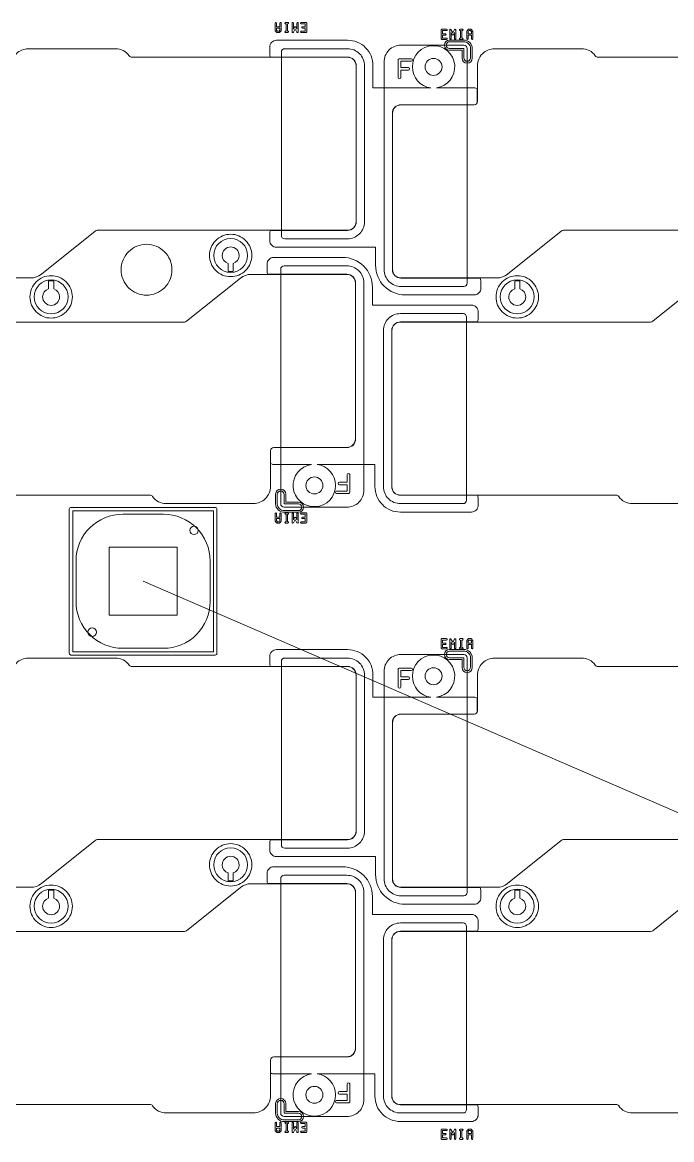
# Model space of a CAD drawing. Extents: x 2541 to 3941, y 2348 to 3338.
# Drawn here: x 2830.5 to 2868.8, y 2979.6 to 3045.4 of the extents above; entities that cross this region are included whole.
import ezdxf

# ---------------------------------------------------------------- set-up
doc = ezdxf.new("R2010")
doc.units = 0
doc.layers.get('0').update_dxf_attribs({"lineweight": 0})
doc.layers.add('EMI-T', color=6, linetype='Continuous', lineweight=0)
doc.layers.add('備註', color=1, linetype='Continuous', lineweight=0)

msp = doc.modelspace()

# ---------------------------------------------------------------- linework, layer by layer
for p, q in [((2846.10814, 3044.83094), (2846.03861, 3044.83094)), ((2856.3953, 3044.4217), (2856.32577, 3044.4217)), ((2846.10814, 3015.92094), (2846.03861, 3015.92094)), ((2835.64613, 3010.49044), (2835.64613, 3014.49044)), ((2835.64613, 3014.49044), (2839.64613, 3014.49044)), ((2839.64613, 3014.49044), (2839.64613, 3010.49044)), ((2839.64613, 3010.49044), (2835.64613, 3010.49044)), ((2856.3953, 3008.5117), (2856.32577, 3008.5117)), ((2846.10814, 2980.01094), (2846.03861, 2980.01094)), ((2856.3953, 2979.6017), (2856.32577, 2979.6017))]:
    msp.add_line(p, q)
at = {"linetype": 'Continuous'}
for points in [[(2845.42907, 3044.95704), (2845.42907, 3045.12922), (2845.42907, 3045.3875, -1), (2845.50907, 3045.3875), (2845.50907, 3045.16922), (2845.70722, 3045.16922), (2845.70722, 3045.3875, -1), (2845.78722, 3045.3875), (2845.78722, 3045.12922)], [(2846.03861, 3044.83094, -1), (2846.03861, 3044.91094), (2846.06814, 3044.91094), (2846.06814, 3045.3475), (2846.03861, 3045.3475, -1), (2846.03861, 3045.4275), (2846.10814, 3045.4275), (2846.17768, 3045.4275, -1), (2846.17768, 3045.3475), (2846.14814, 3045.3475), (2846.14814, 3044.91094), (2846.17768, 3044.91094, -1), (2846.17768, 3044.83094), (2846.10814, 3044.83094)], [(2846.42907, 3044.87129), (2846.42907, 3045.3875, -1), (2846.50907, 3045.3875), (2846.50907, 3045.0296)], [(2846.70722, 3045.0296), (2846.70722, 3045.3875, -1), (2846.78722, 3045.3875), (2846.78722, 3044.87129, -0.782664), (2846.712, 3044.85198), (2846.60814, 3045.04485)], [(2846.96907, 3044.83094, -1), (2846.96907, 3044.91094), (2847.20722, 3044.91094), (2847.20722, 3045.08922), (2847.03861, 3045.08922, -1), (2847.03861, 3045.16922), (2847.20722, 3045.16922), (2847.20722, 3045.3475), (2846.96907, 3045.3475, -1), (2846.96907, 3045.4275), (2847.24722, 3045.4275, -0.414265), (2847.28722, 3045.3875), (2847.28722, 3045.12922)], [(2845.78722, 3045.12922), (2845.78722, 3044.95704, -0.173189), (2845.77818, 3044.93172), (2845.70895, 3044.846, -0.228301), (2845.67768, 3044.83094), (2845.53861, 3044.83094, -0.228253), (2845.50734, 3044.846), (2845.43811, 3044.93172, -0.173127), (2845.42907, 3044.95704)], [(2846.60814, 3045.04485), (2846.50429, 3044.85198, -0.782665), (2846.42907, 3044.87129)], [(2846.50907, 3045.0296), (2846.57292, 3045.14819, -0.597324), (2846.64336, 3045.14819), (2846.70722, 3045.0296)], [(2847.28722, 3045.12922), (2847.28722, 3044.87094, -0.414265), (2847.24722, 3044.83094), (2846.96907, 3044.83094)], [(2855.71623, 3044.4617), (2855.71623, 3044.97791, -0.782664), (2855.79145, 3044.99722), (2855.8953, 3044.80435)], [(2855.79623, 3044.81959), (2855.79623, 3044.4617, -1), (2855.71623, 3044.4617)], [(2855.99438, 3044.81959), (2855.93052, 3044.70101, -0.597324), (2855.86008, 3044.70101), (2855.79623, 3044.81959)], [(2855.8953, 3044.80435), (2855.99916, 3044.99722, -0.782665), (2856.07438, 3044.97791), (2856.07438, 3044.4617, -1), (2855.99438, 3044.4617), (2855.99438, 3044.81959)], [(2856.32577, 3044.4217, -1), (2856.32577, 3044.5017), (2856.3553, 3044.5017), (2856.3553, 3044.93825), (2856.32577, 3044.93825, -1), (2856.32577, 3045.01825), (2856.3953, 3045.01825), (2856.46484, 3045.01825, -1), (2856.46484, 3044.93825), (2856.4353, 3044.93825), (2856.4353, 3044.5017), (2856.46484, 3044.5017, -1), (2856.46484, 3044.4217), (2856.3953, 3044.4217)], [(2856.71623, 3044.4617), (2856.71623, 3044.71997), (2856.71623, 3044.89216, -0.173189), (2856.72527, 3044.91748), (2856.7945, 3045.0032, -0.228301), (2856.82577, 3045.01825), (2856.96484, 3045.01825, -0.228253), (2856.99611, 3045.0032), (2857.06534, 3044.91748, -0.173127), (2857.07438, 3044.89216), (2857.07438, 3044.71997)], [(2857.07438, 3044.71997), (2857.07438, 3044.4617, -1), (2856.99438, 3044.4617), (2856.99438, 3044.67997), (2856.79623, 3044.67997), (2856.79623, 3044.4617, -1), (2856.71623, 3044.4617)], [(2845.1103, 3032.5746), (2845.1103, 3032.9746, -0.124386), (2845.15831, 3033.1646), (2849.6952, 3033.1646, 0.414365), (2850.20507, 3033.67473), (2850.20507, 3042.8746, 0.414366), (2849.6952, 3043.38473), (2845.15831, 3043.38473, -0.124392), (2845.1103, 3043.57473), (2845.1103, 3043.97473, -0.414218), (2845.5103, 3044.37473), (2849.6952, 3044.37473, -0.414364), (2851.19507, 3042.87409), (2851.19507, 3041.56473), (2854.6003, 3041.56473)], [(2853.51437, 3042.80391, -2.205962), (2854.92845, 3041.56473), (2857.15218, 3041.56473, -0.124388), (2857.34218, 3041.51672), (2857.34218, 3040.76473, -0.414224), (2857.15218, 3040.57473), (2852.8452, 3040.57473, 0.414218), (2852.33508, 3040.0646), (2852.33508, 3030.86472, 0.414217), (2852.8452, 3030.3546), (2857.50418, 3030.3546, -0.124388), (2857.55218, 3030.1646), (2857.55218, 3029.7646, -0.414218), (2857.15218, 3029.3646), (2853.09508, 3029.3646, -0.414215), (2851.34508, 3031.1146), (2851.34508, 3032.1746), (2845.5103, 3032.1746, -0.414218), (2845.1103, 3032.5746)], [(2844.95127, 3030.7746), (2844.95127, 3031.1746, -0.414218), (2845.35127, 3031.5746), (2849.40837, 3031.5746, -0.414215), (2851.15837, 3029.8246), (2851.15837, 3028.7646), (2856.99314, 3028.7646, -0.414218), (2857.39314, 3028.3646), (2857.39314, 3027.9646, -0.124388), (2857.34514, 3027.7746), (2852.80825, 3027.7746, 0.414365), (2852.29838, 3027.26447), (2852.29838, 3018.0646, 0.414366), (2852.80825, 3017.55446), (2857.34514, 3017.55446, -0.124388), (2857.39314, 3017.36446), (2857.39314, 3016.96446, -0.414218), (2856.99314, 3016.56446), (2852.80825, 3016.56446, -0.414364), (2851.30838, 3018.0651), (2851.30838, 3019.37447), (2847.90315, 3019.37447)], [(2848.98907, 3018.13528, -2.205962), (2847.575, 3019.37447), (2845.35127, 3019.37447, -0.124386), (2845.16127, 3019.42247), (2845.16127, 3020.17447, -0.414224), (2845.35127, 3020.36447), (2849.65824, 3020.36447, 0.414218), (2850.16837, 3020.87459), (2850.16837, 3030.07447, 0.414217), (2849.65824, 3030.5846), (2844.99927, 3030.5846, -0.124392), (2844.95127, 3030.7746)], [(2849.05075, 3017.6558, -1), (2849.05075, 3017.8058), (2849.67112, 3017.8058), (2849.67112, 3018.17732), (2849.2246, 3018.17732, -1), (2849.2246, 3018.32732), (2849.67112, 3018.32732), (2849.67112, 3018.77385, -1), (2849.82112, 3018.77385), (2849.82112, 3018.25232)], [(2849.82112, 3018.25232), (2849.82112, 3017.7308, -0.414241), (2849.74612, 3017.6558), (2849.05075, 3017.6558)], [(2845.42907, 3016.04704), (2845.42907, 3016.21922), (2845.42907, 3016.4775, -1), (2845.50907, 3016.4775), (2845.50907, 3016.25922), (2845.70722, 3016.25922), (2845.70722, 3016.4775, -1), (2845.78722, 3016.4775), (2845.78722, 3016.21922)], [(2846.03861, 3015.92094, -1), (2846.03861, 3016.00094), (2846.06814, 3016.00094), (2846.06814, 3016.4375), (2846.03861, 3016.4375, -1), (2846.03861, 3016.5175), (2846.10814, 3016.5175), (2846.17768, 3016.5175, -1), (2846.17768, 3016.4375), (2846.14814, 3016.4375), (2846.14814, 3016.00094), (2846.17768, 3016.00094, -1), (2846.17768, 3015.92094), (2846.10814, 3015.92094)], [(2846.42907, 3015.96129), (2846.42907, 3016.4775, -1), (2846.50907, 3016.4775), (2846.50907, 3016.1196)], [(2846.70722, 3016.1196), (2846.70722, 3016.4775, -1), (2846.78722, 3016.4775), (2846.78722, 3015.96129, -0.782664), (2846.712, 3015.94198), (2846.60814, 3016.13485)], [(2846.96907, 3015.92094, -1), (2846.96907, 3016.00094), (2847.20722, 3016.00094), (2847.20722, 3016.17922), (2847.03861, 3016.17922, -1), (2847.03861, 3016.25922), (2847.20722, 3016.25922), (2847.20722, 3016.4375), (2846.96907, 3016.4375, -1), (2846.96907, 3016.5175), (2847.24722, 3016.5175, -0.414265), (2847.28722, 3016.4775), (2847.28722, 3016.21922)], [(2845.78722, 3016.21922), (2845.78722, 3016.04704, -0.173189), (2845.77818, 3016.02172), (2845.70895, 3015.936, -0.228301), (2845.67768, 3015.92094), (2845.53861, 3015.92094, -0.228253), (2845.50734, 3015.936), (2845.43811, 3016.02172, -0.173127), (2845.42907, 3016.04704)], [(2846.60814, 3016.13485), (2846.50429, 3015.94198, -0.782665), (2846.42907, 3015.96129)], [(2846.50907, 3016.1196), (2846.57292, 3016.23819, -0.597324), (2846.64336, 3016.23819), (2846.70722, 3016.1196)], [(2847.28722, 3016.21922), (2847.28722, 3015.96094, -0.414265), (2847.24722, 3015.92094), (2846.96907, 3015.92094)], [(2855.71623, 3008.5517), (2855.71623, 3009.06791, -0.782664), (2855.79145, 3009.08722), (2855.8953, 3008.89435)], [(2855.8953, 3008.89435), (2855.99916, 3009.08722, -0.782665), (2856.07438, 3009.06791), (2856.07438, 3008.5517, -1), (2855.99438, 3008.5517), (2855.99438, 3008.90959)], [(2856.32577, 3008.5117, -1), (2856.32577, 3008.5917), (2856.3553, 3008.5917), (2856.3553, 3009.02825), (2856.32577, 3009.02825, -1), (2856.32577, 3009.10825), (2856.3953, 3009.10825), (2856.46484, 3009.10825, -1), (2856.46484, 3009.02825), (2856.4353, 3009.02825), (2856.4353, 3008.5917), (2856.46484, 3008.5917, -1), (2856.46484, 3008.5117), (2856.3953, 3008.5117)], [(2856.71623, 3008.5517), (2856.71623, 3008.80997), (2856.71623, 3008.98216, -0.173189), (2856.72527, 3009.00748), (2856.7945, 3009.0932, -0.228301), (2856.82577, 3009.10825), (2856.96484, 3009.10825, -0.228253), (2856.99611, 3009.0932), (2857.06534, 3009.00748, -0.173127), (2857.07438, 3008.98216), (2857.07438, 3008.80997)], [(2845.1103, 2996.6646), (2845.1103, 2997.0646, -0.124386), (2845.15831, 2997.2546), (2849.6952, 2997.2546, 0.414365), (2850.20507, 2997.76473), (2850.20507, 3006.9646, 0.414366), (2849.6952, 3007.47473), (2845.15831, 3007.47473, -0.124392), (2845.1103, 3007.66473), (2845.1103, 3008.06473, -0.414218), (2845.5103, 3008.46473), (2849.6952, 3008.46473, -0.414364), (2851.19507, 3006.96409), (2851.19507, 3005.65473), (2854.6003, 3005.65473)], [(2855.79623, 3008.90959), (2855.79623, 3008.5517, -1), (2855.71623, 3008.5517)], [(2855.99438, 3008.90959), (2855.93052, 3008.79101, -0.597324), (2855.86008, 3008.79101), (2855.79623, 3008.90959)], [(2857.07438, 3008.80997), (2857.07438, 3008.5517, -1), (2856.99438, 3008.5517), (2856.99438, 3008.76997), (2856.79623, 3008.76997), (2856.79623, 3008.5517, -1), (2856.71623, 3008.5517)], [(2853.51437, 3006.89391, -2.205962), (2854.92845, 3005.65473), (2857.15218, 3005.65473, -0.124388), (2857.34218, 3005.60672), (2857.34218, 3004.85473, -0.414224), (2857.15218, 3004.66473), (2852.8452, 3004.66473, 0.414218), (2852.33508, 3004.1546), (2852.33508, 2994.95472, 0.414217), (2852.8452, 2994.4446), (2857.50418, 2994.4446, -0.124388), (2857.55218, 2994.2546), (2857.55218, 2993.8546, -0.414218), (2857.15218, 2993.4546), (2853.09508, 2993.4546, -0.414215), (2851.34508, 2995.2046), (2851.34508, 2996.2646), (2845.5103, 2996.2646, -0.414218), (2845.1103, 2996.6646)], [(2844.95127, 2994.8646), (2844.95127, 2995.2646, -0.414218), (2845.35127, 2995.6646), (2849.40837, 2995.6646, -0.414215), (2851.15837, 2993.9146), (2851.15837, 2992.8546), (2856.99314, 2992.8546, -0.414218), (2857.39314, 2992.4546), (2857.39314, 2992.0546, -0.124388), (2857.34514, 2991.8646), (2852.80825, 2991.8646, 0.414365), (2852.29838, 2991.35447), (2852.29838, 2982.1546, 0.414366), (2852.80825, 2981.64446), (2857.34514, 2981.64446, -0.124388), (2857.39314, 2981.45446), (2857.39314, 2981.05446, -0.414218), (2856.99314, 2980.65446), (2852.80825, 2980.65446, -0.414364), (2851.30838, 2982.1551), (2851.30838, 2983.46447), (2847.90315, 2983.46447)], [(2848.98907, 2982.22528, -2.205962), (2847.575, 2983.46447), (2845.35127, 2983.46447, -0.124386), (2845.16127, 2983.51247), (2845.16127, 2984.26447, -0.414224), (2845.35127, 2984.45447), (2849.65824, 2984.45447, 0.414218), (2850.16837, 2984.96459), (2850.16837, 2994.16447, 0.414217), (2849.65824, 2994.6746), (2844.99927, 2994.6746, -0.124392), (2844.95127, 2994.8646)], [(2849.05075, 2981.7458, -1), (2849.05075, 2981.8958), (2849.67112, 2981.8958), (2849.67112, 2982.26732), (2849.2246, 2982.26732, -1), (2849.2246, 2982.41732), (2849.67112, 2982.41732), (2849.67112, 2982.86385, -1), (2849.82112, 2982.86385), (2849.82112, 2982.34232)], [(2849.82112, 2982.34232), (2849.82112, 2981.8208, -0.414241), (2849.74612, 2981.7458), (2849.05075, 2981.7458)], [(2845.42907, 2980.13704), (2845.42907, 2980.30922), (2845.42907, 2980.5675, -1), (2845.50907, 2980.5675), (2845.50907, 2980.34922), (2845.70722, 2980.34922), (2845.70722, 2980.5675, -1), (2845.78722, 2980.5675), (2845.78722, 2980.30922)], [(2845.78722, 2980.30922), (2845.78722, 2980.13704, -0.173189), (2845.77818, 2980.11172), (2845.70895, 2980.026, -0.228301), (2845.67768, 2980.01094), (2845.53861, 2980.01094, -0.228253), (2845.50734, 2980.026), (2845.43811, 2980.11172, -0.173127), (2845.42907, 2980.13704)], [(2846.03861, 2980.01094, -1), (2846.03861, 2980.09094), (2846.06814, 2980.09094), (2846.06814, 2980.5275), (2846.03861, 2980.5275, -1), (2846.03861, 2980.6075), (2846.10814, 2980.6075), (2846.17768, 2980.6075, -1), (2846.17768, 2980.5275), (2846.14814, 2980.5275), (2846.14814, 2980.09094), (2846.17768, 2980.09094, -1), (2846.17768, 2980.01094), (2846.10814, 2980.01094)], [(2846.42907, 2980.05129), (2846.42907, 2980.5675, -1), (2846.50907, 2980.5675), (2846.50907, 2980.2096)], [(2846.60814, 2980.22485), (2846.50429, 2980.03198, -0.782665), (2846.42907, 2980.05129)], [(2846.50907, 2980.2096), (2846.57292, 2980.32819, -0.597324), (2846.64336, 2980.32819), (2846.70722, 2980.2096)], [(2846.70722, 2980.2096), (2846.70722, 2980.5675, -1), (2846.78722, 2980.5675), (2846.78722, 2980.05129, -0.782664), (2846.712, 2980.03198), (2846.60814, 2980.22485)], [(2846.96907, 2980.01094, -1), (2846.96907, 2980.09094), (2847.20722, 2980.09094), (2847.20722, 2980.26922), (2847.03861, 2980.26922, -1), (2847.03861, 2980.34922), (2847.20722, 2980.34922), (2847.20722, 2980.5275), (2846.96907, 2980.5275, -1), (2846.96907, 2980.6075), (2847.24722, 2980.6075, -0.414265), (2847.28722, 2980.5675), (2847.28722, 2980.30922)], [(2847.28722, 2980.30922), (2847.28722, 2980.05094, -0.414265), (2847.24722, 2980.01094), (2846.96907, 2980.01094)], [(2855.71623, 2979.6417), (2855.71623, 2980.15791, -0.782664), (2855.79145, 2980.17722), (2855.8953, 2979.98435)], [(2855.8953, 2979.98435), (2855.99916, 2980.17722, -0.782665), (2856.07438, 2980.15791), (2856.07438, 2979.6417, -1), (2855.99438, 2979.6417), (2855.99438, 2979.99959)], [(2856.32577, 2979.6017, -1), (2856.32577, 2979.6817), (2856.3553, 2979.6817), (2856.3553, 2980.11825), (2856.32577, 2980.11825, -1), (2856.32577, 2980.19825), (2856.3953, 2980.19825), (2856.46484, 2980.19825, -1), (2856.46484, 2980.11825), (2856.4353, 2980.11825), (2856.4353, 2979.6817), (2856.46484, 2979.6817, -1), (2856.46484, 2979.6017), (2856.3953, 2979.6017)], [(2856.71623, 2979.6417), (2856.71623, 2979.89997), (2856.71623, 2980.07216, -0.173189), (2856.72527, 2980.09748), (2856.7945, 2980.1832, -0.228301), (2856.82577, 2980.19825), (2856.96484, 2980.19825, -0.228253), (2856.99611, 2980.1832), (2857.06534, 2980.09748, -0.173127), (2857.07438, 2980.07216), (2857.07438, 2979.89997)], [(2855.79623, 2979.99959), (2855.79623, 2979.6417, -1), (2855.71623, 2979.6417)], [(2855.99438, 2979.99959), (2855.93052, 2979.88101, -0.597324), (2855.86008, 2979.88101), (2855.79623, 2979.99959)], [(2857.07438, 2979.89997), (2857.07438, 2979.6417, -1), (2856.99438, 2979.6417), (2856.99438, 2979.85997), (2856.79623, 2979.85997), (2856.79623, 2979.6417, -1), (2856.71623, 2979.6417)]]:
    msp.add_lwpolyline(points, format="xyb", dxfattribs=at)
for points in [[(2845.50907, 3044.97117), (2845.55772, 3044.91094), (2845.65857, 3044.91094), (2845.70722, 3044.97117), (2845.70722, 3045.08922), (2845.50907, 3045.08922)], [(2856.79623, 3044.75997), (2856.99438, 3044.75997), (2856.99438, 3044.87802), (2856.94573, 3044.93825), (2856.84488, 3044.93825), (2856.79623, 3044.87802)], [(2833.49613, 3008.34044), (2841.79613, 3008.34044), (2841.79613, 3016.64044), (2833.49613, 3016.64044)], [(2845.50907, 3016.06117), (2845.55772, 3016.00094), (2845.65857, 3016.00094), (2845.70722, 3016.06117), (2845.70722, 3016.17922), (2845.50907, 3016.17922)], [(2856.79623, 3008.84997), (2856.99438, 3008.84997), (2856.99438, 3008.96802), (2856.94573, 3009.02825), (2856.84488, 3009.02825), (2856.79623, 3008.96802)], [(2845.50907, 2980.15117), (2845.55772, 2980.09094), (2845.65857, 2980.09094), (2845.70722, 2980.15117), (2845.70722, 2980.26922), (2845.50907, 2980.26922)], [(2856.79623, 2979.93997), (2856.99438, 2979.93997), (2856.99438, 2980.05802), (2856.94573, 2980.11825), (2856.84488, 2980.11825), (2856.79623, 2980.05802)]]:
    msp.add_lwpolyline(points, close=True, dxfattribs=at)
for points in [[(2855.21623, 3044.4617), (2855.21623, 3044.71997), (2855.21623, 3044.97825, -0.414265), (2855.25623, 3045.01825), (2855.53438, 3045.01825, -1), (2855.53438, 3044.93825), (2855.29623, 3044.93825), (2855.29623, 3044.75997), (2855.46484, 3044.75997, -1), (2855.46484, 3044.67997), (2855.29623, 3044.67997), (2855.29623, 3044.5017), (2855.53438, 3044.5017, -1), (2855.53438, 3044.4217), (2855.25623, 3044.4217, -0.414265)], [(2855.70244, 3043.78531, -1), (2855.70244, 3044.38531), (2856.54715, 3044.38531, -0.414217), (2857.04715, 3043.88531), (2857.04715, 3043.32231, -1), (2856.44715, 3043.32231), (2856.44715, 3043.78531)], [(2855.70244, 3043.88531), (2856.54715, 3043.88531), (2856.54715, 3043.33124, 1), (2856.94715, 3043.33124), (2856.94715, 3043.88531, 0.414218), (2856.54715, 3044.28531), (2855.70244, 3044.28531, 1)], [(2824.87508, 3030.86472), (2824.87508, 3040.0646, -0.414219), (2825.3752, 3040.56473), (2829.68218, 3040.56473, 0.414223), (2829.88218, 3040.76473), (2829.88218, 3042.86952, -0.414215), (2830.88218, 3043.86952), (2836.01907, 3043.86952, -0.24029), (2836.82871, 3043.45692, 0.240069), (2836.99015, 3043.37473), (2849.6952, 3043.37473, -0.414366), (2850.19507, 3042.8746), (2850.19507, 3033.67472, -0.414365), (2849.6952, 3033.1746), (2834.94567, 3033.1746, 0.170771), (2834.82046, 3033.13056), (2831.64951, 3030.58481, -0.170765), (2831.02341, 3030.3646), (2825.3752, 3030.3646, -0.414218)], [(2852.34508, 3030.86472), (2852.34508, 3040.0646, -0.414219), (2852.8452, 3040.56473), (2857.15218, 3040.56473, 0.414223), (2857.35218, 3040.76473), (2857.35218, 3042.86952, -0.414215), (2858.35218, 3043.86952), (2863.48907, 3043.86952, -0.24029), (2864.29871, 3043.45692, 0.240069), (2864.46015, 3043.37473), (2877.1652, 3043.37473, -0.414366), (2877.66507, 3042.8746), (2877.66507, 3033.67472, -0.414365), (2877.1652, 3033.1746), (2862.41567, 3033.1746, 0.170771), (2862.29046, 3033.13056), (2859.11951, 3030.58481, -0.170765), (2858.49341, 3030.3646), (2852.8452, 3030.3646, -0.414218)], [(2852.68233, 3042.16535), (2852.68233, 3042.68687), (2852.68233, 3043.2084, -0.414241), (2852.75733, 3043.2834), (2853.45269, 3043.2834, -1), (2853.45269, 3043.1334), (2852.83233, 3043.1334), (2852.83233, 3042.76187), (2853.27885, 3042.76187, -1), (2853.27885, 3042.61187), (2852.83233, 3042.61187), (2852.83233, 3042.16535, -1)], [(2854.26437, 3042.80391, 0.414217), (2854.76437, 3042.30391, 0.414217), (2855.26437, 3042.80391, 0.414217), (2854.76437, 3043.30391, 0.414217)], [(2841.55699, 3031.69071, -0.414215), (2842.80699, 3032.94071, -0.414215), (2844.05699, 3031.69071, -0.414215), (2842.80699, 3030.44071, -0.414215)], [(2836.3475, 3030.85063, -0.414215), (2837.8475, 3032.35063, -0.414215), (2839.3475, 3030.85063, -0.414215), (2837.8475, 3029.35063, -0.414215)], [(2842.30699, 3031.69071, 0.327542), (2842.65699, 3031.21374), (2842.65699, 3030.73957), (2842.95699, 3030.73957), (2842.95699, 3031.21374, 0.327544), (2843.30699, 3031.69071, 0.414217), (2842.80699, 3032.19071, 0.414217)], [(2824.83838, 3018.06459), (2824.83838, 3027.26447, -0.414365), (2825.33825, 3027.7646), (2840.08778, 3027.7646, 0.170771), (2840.21299, 3027.80863), (2843.38394, 3030.35438, -0.170765), (2844.01004, 3030.5746), (2849.65824, 3030.5746, -0.414218), (2850.15837, 3030.07447), (2850.15837, 3020.87459, -0.414219), (2849.65824, 3020.37447), (2845.35127, 3020.37447, 0.414223), (2845.15127, 3020.17447), (2845.15127, 3018.06967, -0.414215), (2844.15127, 3017.06967), (2839.01437, 3017.06967, -0.24029), (2838.20474, 3017.48227, 0.240069), (2838.0433, 3017.56446), (2825.33825, 3017.56446, -0.414366)], [(2830.97646, 3029.24848, -0.414215), (2832.22646, 3030.49848, -0.414215), (2833.47646, 3029.24848, -0.414215), (2832.22646, 3027.99848, -0.414215)], [(2831.72646, 3029.24848, 0.414217), (2832.22646, 3028.74848, 0.414217), (2832.72646, 3029.24848, 0.327542), (2832.37646, 3029.72545), (2832.37646, 3030.19962), (2832.07646, 3030.19962), (2832.07646, 3029.72545, 0.327544)], [(2852.30838, 3018.06459), (2852.30838, 3027.26447, -0.414365), (2852.80825, 3027.7646), (2867.55778, 3027.7646, 0.170771), (2867.68299, 3027.80863), (2870.85394, 3030.35438, -0.170765), (2871.48004, 3030.5746), (2877.12824, 3030.5746, -0.414218), (2877.62837, 3030.07447), (2877.62837, 3020.87459, -0.414219), (2877.12824, 3020.37447), (2872.82127, 3020.37447, 0.414223), (2872.62127, 3020.17447), (2872.62127, 3018.06967, -0.414215), (2871.62127, 3017.06967), (2866.48437, 3017.06967, -0.24029), (2865.67474, 3017.48227, 0.240069), (2865.5133, 3017.56446), (2852.80825, 3017.56446, -0.414366)], [(2858.44646, 3029.24848, -0.414215), (2859.69646, 3030.49848, -0.414215), (2860.94646, 3029.24848, -0.414215), (2859.69646, 3027.99848, -0.414215)], [(2859.19646, 3029.24848, 0.414217), (2859.69646, 3028.74848, 0.414217), (2860.19646, 3029.24848, 0.327542), (2859.84646, 3029.72545), (2859.84646, 3030.19962), (2859.54646, 3030.19962), (2859.54646, 3029.72545, 0.327544)], [(2847.23907, 3018.13528, 0.414217), (2847.73907, 3017.63528, 0.414217), (2848.23907, 3018.13528, 0.414217), (2847.73907, 3018.63528, 0.414217)], [(2845.45629, 3017.05388), (2845.45629, 3017.61689, -1), (2846.05629, 3017.61689), (2846.05629, 3017.15388), (2846.80101, 3017.15388, -1), (2846.80101, 3016.55388), (2845.95629, 3016.55388, -0.414217)], [(2845.55629, 3017.05388, 0.414218), (2845.95629, 3016.65388), (2846.80101, 3016.65388, 1), (2846.80101, 3017.05388), (2845.95629, 3017.05388), (2845.95629, 3017.60796, 1), (2845.55629, 3017.60796)], [(2833.29613, 3008.24044), (2833.29613, 3016.74044, -0.414228), (2833.39613, 3016.84044), (2841.89613, 3016.84044, -0.414228), (2841.99613, 3016.74044), (2841.99613, 3008.24044, -0.414228), (2841.89613, 3008.14044), (2833.39613, 3008.14044, -0.414228)], [(2855.21623, 3008.5517), (2855.21623, 3008.80997), (2855.21623, 3009.06825, -0.414265), (2855.25623, 3009.10825), (2855.53438, 3009.10825, -1), (2855.53438, 3009.02825), (2855.29623, 3009.02825), (2855.29623, 3008.84997), (2855.46484, 3008.84997, -1), (2855.46484, 3008.76997), (2855.29623, 3008.76997), (2855.29623, 3008.5917), (2855.53438, 3008.5917, -1), (2855.53438, 3008.5117), (2855.25623, 3008.5117, -0.414265)], [(2855.70244, 3007.87531, -1), (2855.70244, 3008.47531), (2856.54715, 3008.47531, -0.414217), (2857.04715, 3007.97531), (2857.04715, 3007.41231, -1), (2856.44715, 3007.41231), (2856.44715, 3007.87531)], [(2824.87508, 2994.95472), (2824.87508, 3004.1546, -0.414219), (2825.3752, 3004.65473), (2829.68218, 3004.65473, 0.414223), (2829.88218, 3004.85473), (2829.88218, 3006.95952, -0.414215), (2830.88218, 3007.95952), (2836.01907, 3007.95952, -0.24029), (2836.82871, 3007.54692, 0.240069), (2836.99015, 3007.46473), (2849.6952, 3007.46473, -0.414366), (2850.19507, 3006.9646), (2850.19507, 2997.76472, -0.414365), (2849.6952, 2997.2646), (2834.94567, 2997.2646, 0.170771), (2834.82046, 2997.22056), (2831.64951, 2994.67481, -0.170765), (2831.02341, 2994.4546), (2825.3752, 2994.4546, -0.414218)], [(2852.34508, 2994.95472), (2852.34508, 3004.1546, -0.414219), (2852.8452, 3004.65473), (2857.15218, 3004.65473, 0.414223), (2857.35218, 3004.85473), (2857.35218, 3006.95952, -0.414215), (2858.35218, 3007.95952), (2863.48907, 3007.95952, -0.24029), (2864.29871, 3007.54692, 0.240069), (2864.46015, 3007.46473), (2877.1652, 3007.46473, -0.414366), (2877.66507, 3006.9646), (2877.66507, 2997.76472, -0.414365), (2877.1652, 2997.2646), (2862.41567, 2997.2646, 0.170771), (2862.29046, 2997.22056), (2859.11951, 2994.67481, -0.170765), (2858.49341, 2994.4546), (2852.8452, 2994.4546, -0.414218)], [(2855.70244, 3007.97531), (2856.54715, 3007.97531), (2856.54715, 3007.42124, 1), (2856.94715, 3007.42124), (2856.94715, 3007.97531, 0.414218), (2856.54715, 3008.37531), (2855.70244, 3008.37531, 1)], [(2852.68233, 3006.25535), (2852.68233, 3006.77687), (2852.68233, 3007.2984, -0.414241), (2852.75733, 3007.3734), (2853.45269, 3007.3734, -1), (2853.45269, 3007.2234), (2852.83233, 3007.2234), (2852.83233, 3006.85187), (2853.27885, 3006.85187, -1), (2853.27885, 3006.70187), (2852.83233, 3006.70187), (2852.83233, 3006.25535, -1)], [(2854.26437, 3006.89391, 0.414217), (2854.76437, 3006.39391, 0.414217), (2855.26437, 3006.89391, 0.414217), (2854.76437, 3007.39391, 0.414217)], [(2841.55699, 2995.78071, -0.414215), (2842.80699, 2997.03071, -0.414215), (2844.05699, 2995.78071, -0.414215), (2842.80699, 2994.53071, -0.414215)], [(2842.30699, 2995.78071, 0.327542), (2842.65699, 2995.30374), (2842.65699, 2994.82957), (2842.95699, 2994.82957), (2842.95699, 2995.30374, 0.327544), (2843.30699, 2995.78071, 0.414217), (2842.80699, 2996.28071, 0.414217)], [(2824.83838, 2982.15459), (2824.83838, 2991.35447, -0.414365), (2825.33825, 2991.8546), (2840.08778, 2991.8546, 0.170771), (2840.21299, 2991.89863), (2843.38394, 2994.44438, -0.170765), (2844.01004, 2994.6646), (2849.65824, 2994.6646, -0.414218), (2850.15837, 2994.16447), (2850.15837, 2984.96459, -0.414219), (2849.65824, 2984.46447), (2845.35127, 2984.46447, 0.414223), (2845.15127, 2984.26447), (2845.15127, 2982.15967, -0.414215), (2844.15127, 2981.15967), (2839.01437, 2981.15967, -0.24029), (2838.20474, 2981.57227, 0.240069), (2838.0433, 2981.65446), (2825.33825, 2981.65446, -0.414366)], [(2830.97646, 2993.33848, -0.414215), (2832.22646, 2994.58848, -0.414215), (2833.47646, 2993.33848, -0.414215), (2832.22646, 2992.08848, -0.414215)], [(2852.30838, 2982.15459), (2852.30838, 2991.35447, -0.414365), (2852.80825, 2991.8546), (2867.55778, 2991.8546, 0.170771), (2867.68299, 2991.89863), (2870.85394, 2994.44438, -0.170765), (2871.48004, 2994.6646), (2877.12824, 2994.6646, -0.414218), (2877.62837, 2994.16447), (2877.62837, 2984.96459, -0.414219), (2877.12824, 2984.46447), (2872.82127, 2984.46447, 0.414223), (2872.62127, 2984.26447), (2872.62127, 2982.15967, -0.414215), (2871.62127, 2981.15967), (2866.48437, 2981.15967, -0.24029), (2865.67474, 2981.57227, 0.240069), (2865.5133, 2981.65446), (2852.80825, 2981.65446, -0.414366)], [(2858.44646, 2993.33848, -0.414215), (2859.69646, 2994.58848, -0.414215), (2860.94646, 2993.33848, -0.414215), (2859.69646, 2992.08848, -0.414215)], [(2831.72646, 2993.33848, 0.414217), (2832.22646, 2992.83848, 0.414217), (2832.72646, 2993.33848, 0.327542), (2832.37646, 2993.81545), (2832.37646, 2994.28962), (2832.07646, 2994.28962), (2832.07646, 2993.81545, 0.327544)], [(2859.19646, 2993.33848, 0.414217), (2859.69646, 2992.83848, 0.414217), (2860.19646, 2993.33848, 0.327542), (2859.84646, 2993.81545), (2859.84646, 2994.28962), (2859.54646, 2994.28962), (2859.54646, 2993.81545, 0.327544)], [(2847.23907, 2982.22528, 0.414217), (2847.73907, 2981.72528, 0.414217), (2848.23907, 2982.22528, 0.414217), (2847.73907, 2982.72528, 0.414217)], [(2845.45629, 2981.14388), (2845.45629, 2981.70689, -1), (2846.05629, 2981.70689), (2846.05629, 2981.24388), (2846.80101, 2981.24388, -1), (2846.80101, 2980.64388), (2845.95629, 2980.64388, -0.414217)], [(2845.55629, 2981.14388, 0.414218), (2845.95629, 2980.74388), (2846.80101, 2980.74388, 1), (2846.80101, 2981.14388), (2845.95629, 2981.14388), (2845.95629, 2981.69796, 1), (2845.55629, 2981.69796)], [(2855.21623, 2979.6417), (2855.21623, 2979.89997), (2855.21623, 2980.15825, -0.414265), (2855.25623, 2980.19825), (2855.53438, 2980.19825, -1), (2855.53438, 2980.11825), (2855.29623, 2980.11825), (2855.29623, 2979.93997), (2855.46484, 2979.93997, -1), (2855.46484, 2979.85997), (2855.29623, 2979.85997), (2855.29623, 2979.6817), (2855.53438, 2979.6817, -1), (2855.53438, 2979.6017), (2855.25623, 2979.6017, -0.414265)]]:
    msp.add_lwpolyline(points, format="xyb", close=True, dxfattribs=at)
for centre in [(2840.64613, 3015.49044), (2834.64613, 3009.49044)]:
    msp.add_circle(centre, 0.25)
for centre, start, end in [((2854.76437, 3042.80391), 179.999999, 262.45759), ((2847.73907, 3018.13528), 359.999999, 82.45759), ((2854.76437, 3006.89391), 179.999999, 262.45759), ((2847.73907, 2982.22528), 359.999999, 82.45759)]:
    msp.add_arc(centre, 1.25, start, end)
at = {"layer": 'EMI-T', "linetype": 'Continuous'}
for points in [[(2851.84508, 3030.86472, 0.414215), (2852.8452, 3029.8646), (2856.54715, 3029.8646, 0.414223), (2856.74715, 3030.0646), (2856.74715, 3043.88532, 0.414223), (2856.54715, 3044.08532), (2852.8452, 3044.08532, 0.414215), (2851.84508, 3043.08519)], [(2845.79299, 3032.8746, 0.414223), (2845.99299, 3032.6746), (2849.69519, 3032.6746, 0.414363), (2850.69507, 3033.67498), (2850.69507, 3042.87435, 0.414365), (2849.69519, 3043.87473), (2845.99299, 3043.87473, 0.414223), (2845.79299, 3043.67473)], [(2845.75629, 3017.05388, 0.414223), (2845.95629, 3016.85388), (2849.65824, 3016.85388, 0.414215), (2850.65837, 3017.85401), (2850.65837, 3030.07448, 0.414215), (2849.65824, 3031.0746), (2845.95629, 3031.0746, 0.414223), (2845.75629, 3030.8746)], [(2851.80838, 3018.06485, 0.414365), (2852.80825, 3017.06447), (2856.51045, 3017.06447, 0.414223), (2856.71045, 3017.26447), (2856.71045, 3028.0646, 0.414223), (2856.51045, 3028.2646), (2852.80825, 3028.2646, 0.414363), (2851.80838, 3027.26422)], [(2833.69563, 3011.29044, 0.414214), (2836.44613, 3008.53994), (2838.84613, 3008.53994, 0.414214), (2841.59663, 3011.29044), (2841.59663, 3013.69044, 0.414214), (2838.84613, 3016.44094), (2836.44613, 3016.44094, 0.414214), (2833.69563, 3013.69044)], [(2845.79299, 2996.9646, 0.414223), (2845.99299, 2996.7646), (2849.69519, 2996.7646, 0.414363), (2850.69507, 2997.76498), (2850.69507, 3006.96435, 0.414365), (2849.69519, 3007.96473), (2845.99299, 3007.96473, 0.414223), (2845.79299, 3007.76473)], [(2851.84508, 2994.95472, 0.414215), (2852.8452, 2993.9546), (2856.54715, 2993.9546, 0.414223), (2856.74715, 2994.1546), (2856.74715, 3007.97532, 0.414223), (2856.54715, 3008.17532), (2852.8452, 3008.17532, 0.414215), (2851.84508, 3007.17519)], [(2845.75629, 2981.14388, 0.414223), (2845.95629, 2980.94388), (2849.65824, 2980.94388, 0.414215), (2850.65837, 2981.94401), (2850.65837, 2994.16448, 0.414215), (2849.65824, 2995.1646), (2845.95629, 2995.1646, 0.414223), (2845.75629, 2994.9646)], [(2851.80838, 2982.15485, 0.414365), (2852.80825, 2981.15447), (2856.51045, 2981.15447, 0.414223), (2856.71045, 2981.35447), (2856.71045, 2992.1546, 0.414223), (2856.51045, 2992.3546), (2852.80825, 2992.3546, 0.414363), (2851.80838, 2991.35422)]]:
    msp.add_lwpolyline(points, format="xyb", close=True, dxfattribs=at)
at = {"layer": 'EMI-T'}
for centre in [(2842.80699, 3031.69072), (2832.22645, 3029.24848), (2859.69645, 3029.24848), (2842.80699, 2995.78072), (2832.22645, 2993.33848), (2859.69645, 2993.33848)]:
    msp.add_circle(centre, 1, dxfattribs=at)
at = {"layer": '備註'}
msp.add_line((2837.64613, 3012.49044), (2986.51793, 2948.05288), dxfattribs=at)

doc.saveas('drawing.dxf')
